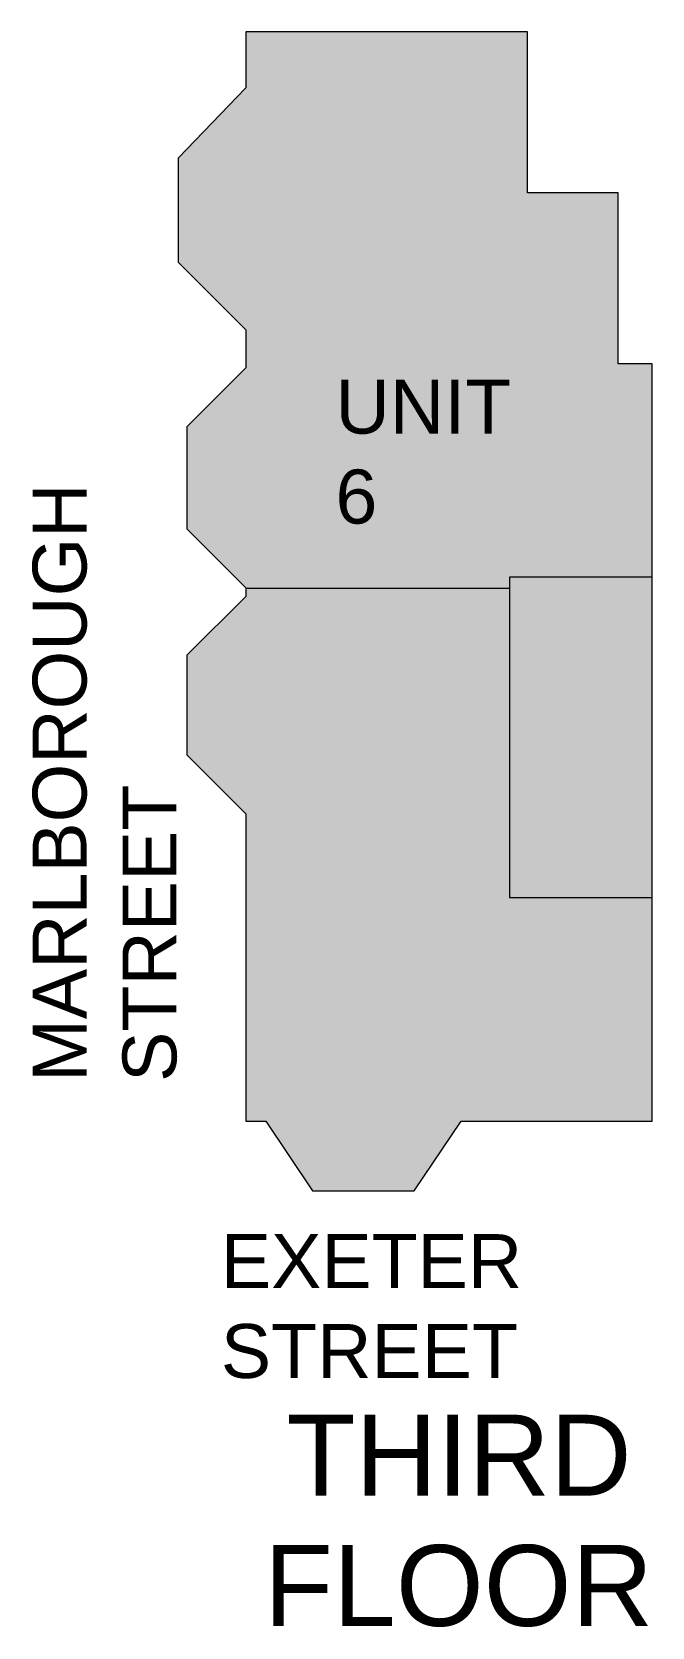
# Model space of a CAD drawing. Header units: inches. Extents: x 238 to 1312, y -3412 to 1074.
# Drawn here: x 760 to 1312, y -346 to 1074 of the extents above.
import ezdxf

# ---------------------------------------------------------------- set-up
doc = ezdxf.new("R2010")
doc.units = ezdxf.units.IN
doc.header["$MEASUREMENT"] = 0
for name, color, linetype, lineweight in [('A-DETL', 90, 'Continuous', 40), ('A-DETL-GENF', 92, 'Continuous', 9), ('G-ANNO-TEXT', 231, 'Continuous', 9)]:
    doc.layers.add(name, color=color, linetype=linetype, lineweight=lineweight)
doc.styles.add('Arial', font='arial.ttf', dxfattribs={"height": 48})
doc.styles.add('Arial_1', font='arial.ttf', dxfattribs={"height": 72})

msp = doc.modelspace()

# ---------------------------------------------------------------- hatches: boundary and pattern name
at = {"layer": 'A-DETL-GENF'}
for color, points in [(11, [(1002.5, 578.6), (1185.3, 578.6), (1185.3, 588.6), (1312.3, 588.6), (1312.3, 778.3), (1282.1, 778.3), (1282.1, 930.7), (1201.3, 930.7), (1201.3, 1073.9), (950.6, 1073.9), (950.6, 1024.2), (890.3, 961.6), (890.3, 868.8), (950.6, 808.6), (950.6, 774.8), (898.2, 722.4), (898.2, 631.5), (950.6, 579.2), (950.8, 578.6)]), (55, [(1185.3, 303.5), (1312.3, 303.5), (1312.3, 588.6), (1185.3, 588.6), (1185.3, 378)]), (9, [(1100.4, 42.5), (1142.2, 104.5), (1312.3, 104.5), (1312.3, 303.5), (1185.3, 303.5), (1185.3, 578.6), (950.6, 578.6), (950.6, 571.3), (898.2, 519), (898.2, 430.3), (950.6, 378), (950.6, 104.5), (968.3, 104.5), (1010.1, 42.5)])]:
    msp.add_hatch(color=color, dxfattribs=at).paths.add_polyline_path(points, flags=0)

# ---------------------------------------------------------------- linework, layer by layer
at = {"layer": 'A-DETL', "lineweight": 9}
for p, q in [((1201.3, 1073.9), (950.6, 1073.9)), ((950.6, 1073.9), (950.6, 1024.2)), ((1201.3, 930.7), (1201.3, 1073.9)), ((950.6, 1024.2), (890.3, 961.6)), ((890.3, 961.6), (890.3, 868.8)), ((1282.1, 930.7), (1201.3, 930.7)), ((1282.1, 778.3), (1282.1, 930.7)), ((890.3, 868.8), (950.6, 808.6)), ((950.6, 808.6), (950.6, 774.8)), ((950.6, 774.8), (898.2, 722.4)), ((1312.3, 778.3), (1282.1, 778.3)), ((1312.3, 588.6), (1312.3, 778.3)), ((898.2, 722.4), (898.2, 631.5)), ((898.2, 631.5), (950.6, 579.2)), ((1312.3, 588.6), (1185.3, 588.6)), ((1185.3, 588.6), (1185.3, 303.5)), ((1312.3, 303.5), (1312.3, 588.6)), ((950.6, 571.3), (898.2, 519)), ((950.6, 579.2), (950.6, 578.6)), ((1185.3, 578.6), (950.6, 578.6)), ((950.6, 578.6), (950.6, 571.3)), ((898.2, 519), (898.2, 430.3)), ((898.2, 430.3), (950.6, 378)), ((950.6, 378), (950.6, 104.5)), ((1185.3, 303.5), (1312.3, 303.5)), ((1312.3, 104.5), (1312.3, 303.5)), ((950.6, 104.5), (968.3, 104.5)), ((968.3, 104.5), (1010.1, 42.5)), ((1100.4, 42.5), (1142.2, 104.5)), ((1142.2, 104.5), (1196.3, 104.5)), ((1196.3, 104.5), (1312.3, 104.5)), ((1010.1, 42.5), (1100.4, 42.5))]:
    msp.add_line(p, q, dxfattribs=at)

# ---------------------------------------------------------------- texts
at = {"layer": 'G-ANNO-TEXT', "color": 7, "attachment_point": 1}
for s, insert, char_height, width, style in [('UNIT ', (1030.4, 764.3), 48, 218.16, 'Arial'), ('6', (1030.4, 684.3), 48, 46.056, 'Arial'), ('EXETER ', (928.4, 3.8), 48, 358.752, 'Arial'), ('STREET', (928.4, -76.2), 48, 329.664, 'Arial'), ('THIRD ', (986.8, -156.9), 72, 409.656, 'Arial_1'), ('FLOOR', (966.8, -272.9), 72, 426.624, 'Arial_1')]:
    msp.add_mtext(s, dxfattribs=dict(at, insert=insert, char_height=char_height, width=width, style=style))
at = {"layer": 'G-ANNO-TEXT', "color": 7, "char_height": 48, "attachment_point": 1, "rotation": 90, "style": 'Arial'}
for s, insert, width in [('MARLBOROUGH ', (760.8, 139.3), 690.84), ('STREET', (840.8, 139.3), 329.664)]:
    msp.add_mtext(s, dxfattribs=dict(at, insert=insert, width=width))

doc.saveas('drawing.dxf')
